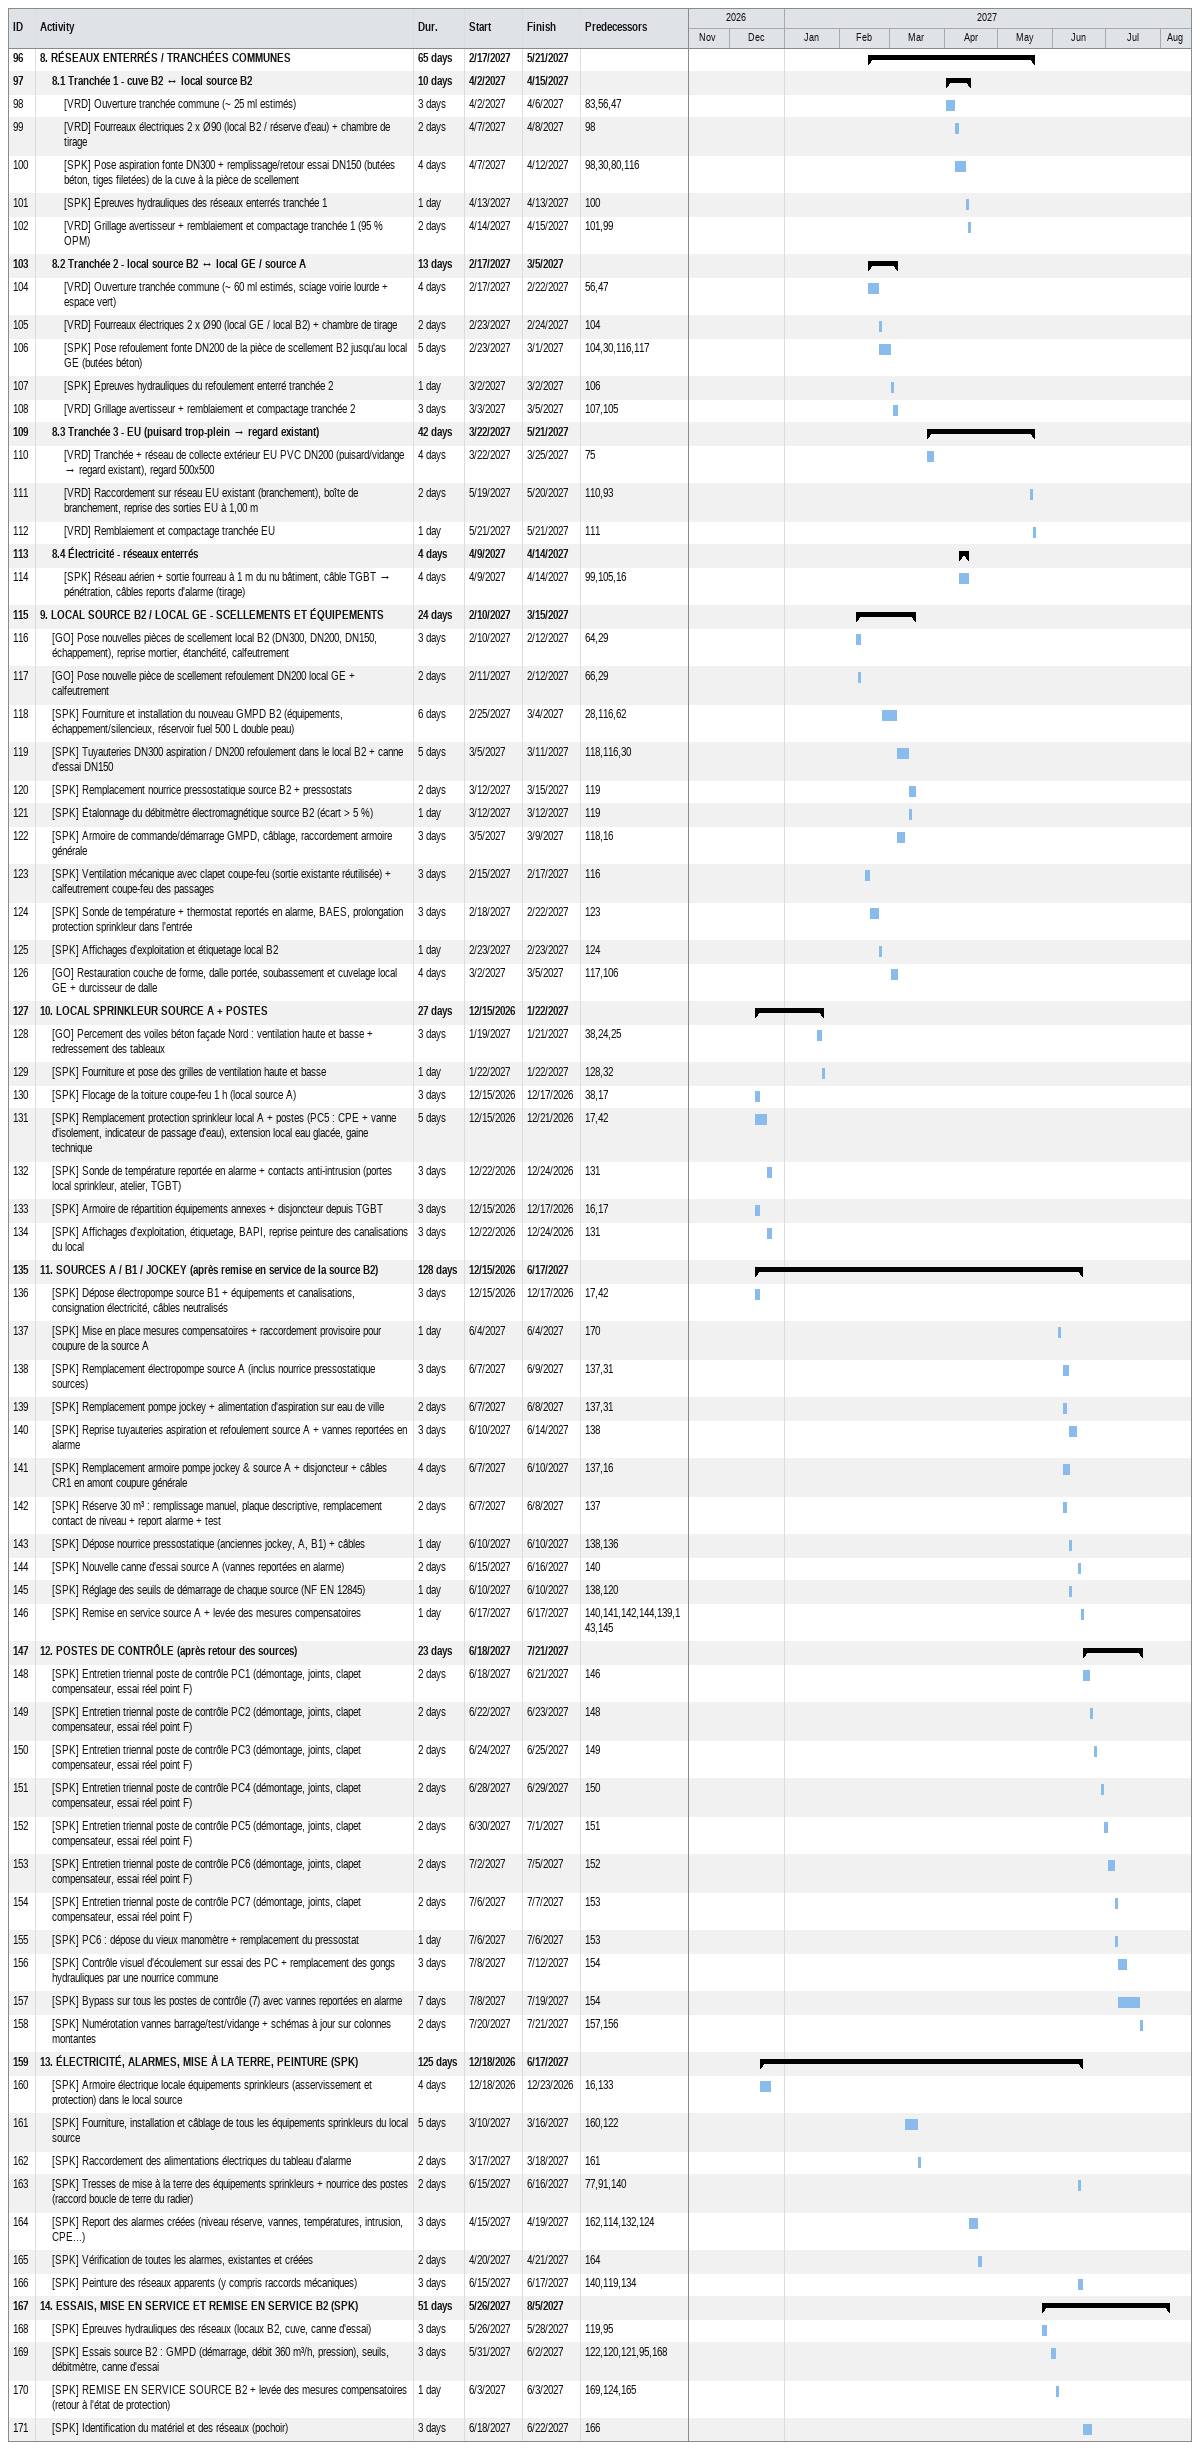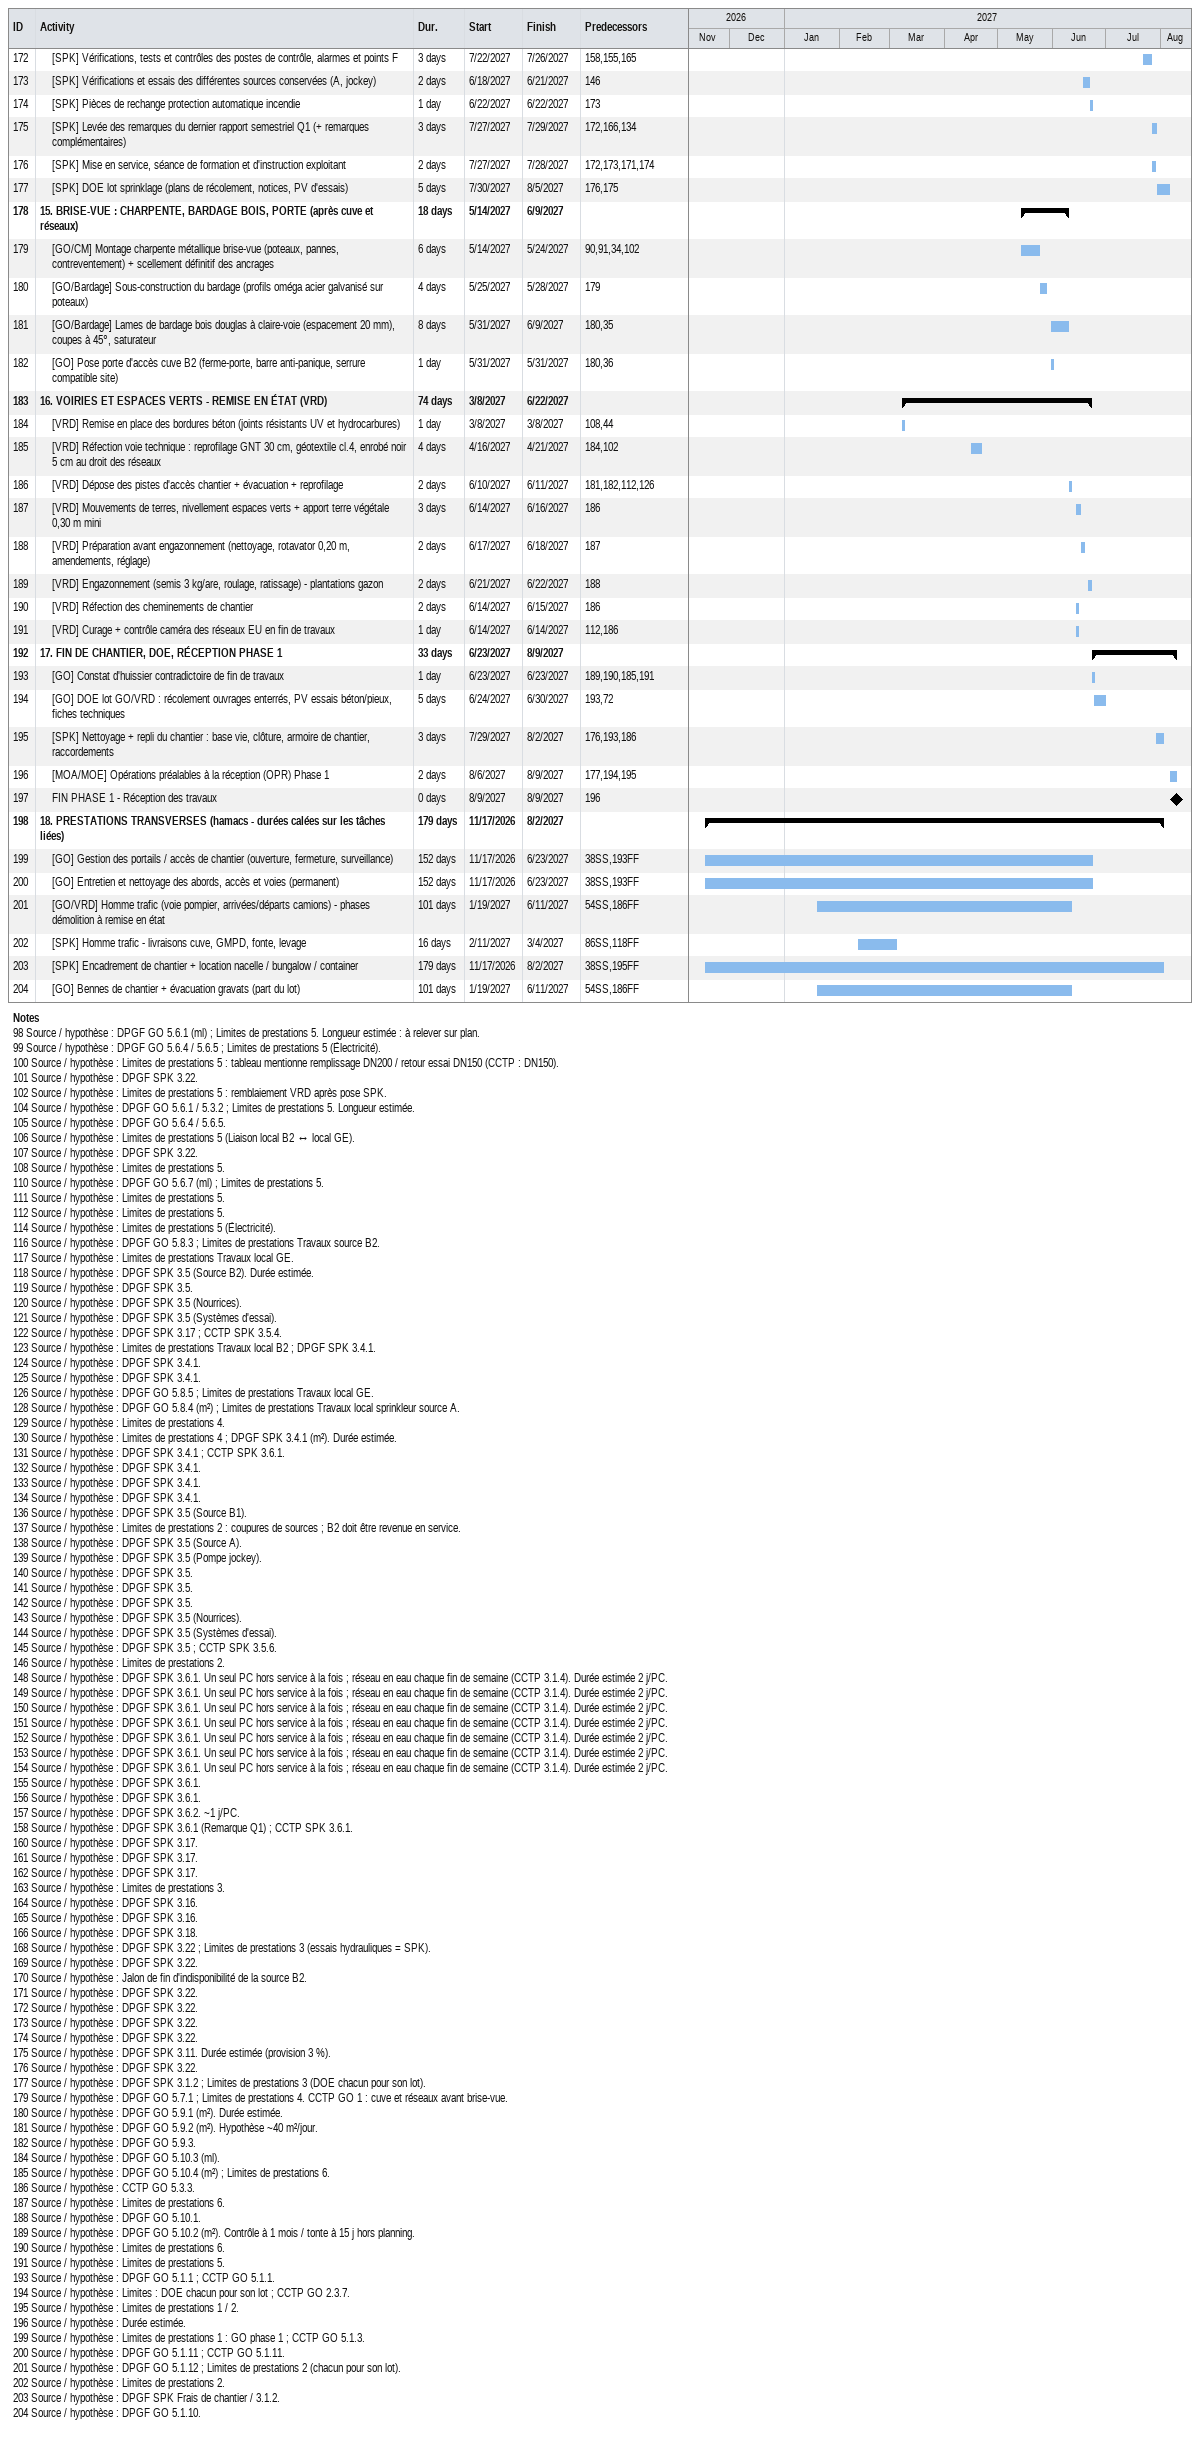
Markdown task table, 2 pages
| ID | Level | Task | Duration | Start | Finish | Predecessors |
|---|---|---|---|---|---|---|
| 96 | 1 | **8. RÉSEAUX ENTERRÉS / TRANCHÉES COMMUNES** | 65d | 2027-02-17 | 2027-05-21 |  |
| 97 | 2 | **8.1 Tranchée 1 - cuve B2 ↔ local source B2** | 10d | 2027-04-02 | 2027-04-15 |  |
| 98 | 3 | [VRD] Ouverture tranchée commune (~ 25 ml estimés) | 3d | 2027-04-02 | 2027-04-06 | 83, 56, 47 |
| 99 | 3 | [VRD] Fourreaux électriques 2 x Ø90 (local B2 / réserve d'eau) + chambre de tirage | 2d | 2027-04-07 | 2027-04-08 | 98 |
| 100 | 3 | [SPK] Pose aspiration fonte DN300 + remplissage/retour essai DN150 (butées béton, tiges filetées) de la cuve à la pièce de scellement | 4d | 2027-04-07 | 2027-04-12 | 98, 30, 80, 116 |
| 101 | 3 | [SPK] Épreuves hydrauliques des réseaux enterrés tranchée 1 | 1d | 2027-04-13 | 2027-04-13 | 100 |
| 102 | 3 | [VRD] Grillage avertisseur + remblaiement et compactage tranchée 1 (95 % OPM) | 2d | 2027-04-14 | 2027-04-15 | 101, 99 |
| 103 | 2 | **8.2 Tranchée 2 - local source B2 ↔ local GE / source A** | 13d | 2027-02-17 | 2027-03-05 |  |
| 104 | 3 | [VRD] Ouverture tranchée commune (~ 60 ml estimés, sciage voirie lourde + espace vert) | 4d | 2027-02-17 | 2027-02-22 | 56, 47 |
| 105 | 3 | [VRD] Fourreaux électriques 2 x Ø90 (local GE / local B2) + chambre de tirage | 2d | 2027-02-23 | 2027-02-24 | 104 |
| 106 | 3 | [SPK] Pose refoulement fonte DN200 de la pièce de scellement B2 jusqu'au local GE (butées béton) | 5d | 2027-02-23 | 2027-03-01 | 104, 30, 116, 117 |
| 107 | 3 | [SPK] Épreuves hydrauliques du refoulement enterré tranchée 2 | 1d | 2027-03-02 | 2027-03-02 | 106 |
| 108 | 3 | [VRD] Grillage avertisseur + remblaiement et compactage tranchée 2 | 3d | 2027-03-03 | 2027-03-05 | 107, 105 |
| 109 | 2 | **8.3 Tranchée 3 - EU (puisard trop-plein → regard existant)** | 42d | 2027-03-22 | 2027-05-21 |  |
| 110 | 3 | [VRD] Tranchée + réseau de collecte extérieur EU PVC DN200 (puisard/vidange → regard existant), regard 500x500 | 4d | 2027-03-22 | 2027-03-25 | 75 |
| 111 | 3 | [VRD] Raccordement sur réseau EU existant (branchement), boîte de branchement, reprise des sorties EU à 1,00 m | 2d | 2027-05-19 | 2027-05-20 | 110, 93 |
| 112 | 3 | [VRD] Remblaiement et compactage tranchée EU | 1d | 2027-05-21 | 2027-05-21 | 111 |
| 113 | 2 | **8.4 Électricité - réseaux enterrés** | 4d | 2027-04-09 | 2027-04-14 |  |
| 114 | 3 | [SPK] Réseau aérien + sortie fourreau à 1 m du nu bâtiment, câble TGBT → pénétration, câbles reports d'alarme (tirage) | 4d | 2027-04-09 | 2027-04-14 | 99, 105, 16 |
| 115 | 1 | **9. LOCAL SOURCE B2 / LOCAL GE - SCELLEMENTS ET ÉQUIPEMENTS** | 24d | 2027-02-10 | 2027-03-15 |  |
| 116 | 2 | [GO] Pose nouvelles pièces de scellement local B2 (DN300, DN200, DN150, échappement), reprise mortier, étanchéité, calfeutrement | 3d | 2027-02-10 | 2027-02-12 | 64, 29 |
| 117 | 2 | [GO] Pose nouvelle pièce de scellement refoulement DN200 local GE + calfeutrement | 2d | 2027-02-11 | 2027-02-12 | 66, 29 |
| 118 | 2 | [SPK] Fourniture et installation du nouveau GMPD B2 (équipements, échappement/silencieux, réservoir fuel 500 L double peau) | 6d | 2027-02-25 | 2027-03-04 | 28, 116, 62 |
| 119 | 2 | [SPK] Tuyauteries DN300 aspiration / DN200 refoulement dans le local B2 + canne d'essai DN150 | 5d | 2027-03-05 | 2027-03-11 | 118, 116, 30 |
| 120 | 2 | [SPK] Remplacement nourrice pressostatique source B2 + pressostats | 2d | 2027-03-12 | 2027-03-15 | 119 |
| 121 | 2 | [SPK] Étalonnage du débitmètre électromagnétique source B2 (écart > 5 %) | 1d | 2027-03-12 | 2027-03-12 | 119 |
| 122 | 2 | [SPK] Armoire de commande/démarrage GMPD, câblage, raccordement armoire générale | 3d | 2027-03-05 | 2027-03-09 | 118, 16 |
| 123 | 2 | [SPK] Ventilation mécanique avec clapet coupe-feu (sortie existante réutilisée) + calfeutrement coupe-feu des passages | 3d | 2027-02-15 | 2027-02-17 | 116 |
| 124 | 2 | [SPK] Sonde de température + thermostat reportés en alarme, BAES, prolongation protection sprinkleur dans l'entrée | 3d | 2027-02-18 | 2027-02-22 | 123 |
| 125 | 2 | [SPK] Affichages d'exploitation et étiquetage local B2 | 1d | 2027-02-23 | 2027-02-23 | 124 |
| 126 | 2 | [GO] Restauration couche de forme, dalle portée, soubassement et cuvelage local GE + durcisseur de dalle | 4d | 2027-03-02 | 2027-03-05 | 117, 106 |
| 127 | 1 | **10. LOCAL SPRINKLEUR SOURCE A + POSTES** | 27d | 2026-12-15 | 2027-01-22 |  |
| 128 | 2 | [GO] Percement des voiles béton façade Nord : ventilation haute et basse + redressement des tableaux | 3d | 2027-01-19 | 2027-01-21 | 38, 24, 25 |
| 129 | 2 | [SPK] Fourniture et pose des grilles de ventilation haute et basse | 1d | 2027-01-22 | 2027-01-22 | 128, 32 |
| 130 | 2 | [SPK] Flocage de la toiture coupe-feu 1 h (local source A) | 3d | 2026-12-15 | 2026-12-17 | 38, 17 |
| 131 | 2 | [SPK] Remplacement protection sprinkleur local A + postes (PC5 : CPE + vanne d'isolement, indicateur de passage d'eau), extension local eau glacée, gaine technique | 5d | 2026-12-15 | 2026-12-21 | 17, 42 |
| 132 | 2 | [SPK] Sonde de température reportée en alarme + contacts anti-intrusion (portes local sprinkleur, atelier, TGBT) | 3d | 2026-12-22 | 2026-12-24 | 131 |
| 133 | 2 | [SPK] Armoire de répartition équipements annexes + disjoncteur depuis TGBT | 3d | 2026-12-15 | 2026-12-17 | 16, 17 |
| 134 | 2 | [SPK] Affichages d'exploitation, étiquetage, BAPI, reprise peinture des canalisations du local | 3d | 2026-12-22 | 2026-12-24 | 131 |
| 135 | 1 | **11. SOURCES A / B1 / JOCKEY (après remise en service de la source B2)** | 128d | 2026-12-15 | 2027-06-17 |  |
| 136 | 2 | [SPK] Dépose électropompe source B1 + équipements et canalisations, consignation électricité, câbles neutralisés | 3d | 2026-12-15 | 2026-12-17 | 17, 42 |
| 137 | 2 | [SPK] Mise en place mesures compensatoires + raccordement provisoire pour coupure de la source A | 1d | 2027-06-04 | 2027-06-04 | 170 |
| 138 | 2 | [SPK] Remplacement électropompe source A (inclus nourrice pressostatique sources) | 3d | 2027-06-07 | 2027-06-09 | 137, 31 |
| 139 | 2 | [SPK] Remplacement pompe jockey + alimentation d'aspiration sur eau de ville | 2d | 2027-06-07 | 2027-06-08 | 137, 31 |
| 140 | 2 | [SPK] Reprise tuyauteries aspiration et refoulement source A + vannes reportées en alarme | 3d | 2027-06-10 | 2027-06-14 | 138 |
| 141 | 2 | [SPK] Remplacement armoire pompe jockey & source A + disjoncteur + câbles CR1 en amont coupure générale | 4d | 2027-06-07 | 2027-06-10 | 137, 16 |
| 142 | 2 | [SPK] Réserve 30 m³ : remplissage manuel, plaque descriptive, remplacement contact de niveau + report alarme + test | 2d | 2027-06-07 | 2027-06-08 | 137 |
| 143 | 2 | [SPK] Dépose nourrice pressostatique (anciennes jockey, A, B1) + câbles | 1d | 2027-06-10 | 2027-06-10 | 138, 136 |
| 144 | 2 | [SPK] Nouvelle canne d'essai source A (vannes reportées en alarme) | 2d | 2027-06-15 | 2027-06-16 | 140 |
| 145 | 2 | [SPK] Réglage des seuils de démarrage de chaque source (NF EN 12845) | 1d | 2027-06-10 | 2027-06-10 | 138, 120 |
| 146 | 2 | [SPK] Remise en service source A + levée des mesures compensatoires | 1d | 2027-06-17 | 2027-06-17 | 140, 141, 142, 144, 139, 143, 145 |
| 147 | 1 | **12. POSTES DE CONTRÔLE (après retour des sources)** | 23d | 2027-06-18 | 2027-07-21 |  |
| 148 | 2 | [SPK] Entretien triennal poste de contrôle PC1 (démontage, joints, clapet compensateur, essai réel point F) | 2d | 2027-06-18 | 2027-06-21 | 146 |
| 149 | 2 | [SPK] Entretien triennal poste de contrôle PC2 (démontage, joints, clapet compensateur, essai réel point F) | 2d | 2027-06-22 | 2027-06-23 | 148 |
| 150 | 2 | [SPK] Entretien triennal poste de contrôle PC3 (démontage, joints, clapet compensateur, essai réel point F) | 2d | 2027-06-24 | 2027-06-25 | 149 |
| 151 | 2 | [SPK] Entretien triennal poste de contrôle PC4 (démontage, joints, clapet compensateur, essai réel point F) | 2d | 2027-06-28 | 2027-06-29 | 150 |
| 152 | 2 | [SPK] Entretien triennal poste de contrôle PC5 (démontage, joints, clapet compensateur, essai réel point F) | 2d | 2027-06-30 | 2027-07-01 | 151 |
| 153 | 2 | [SPK] Entretien triennal poste de contrôle PC6 (démontage, joints, clapet compensateur, essai réel point F) | 2d | 2027-07-02 | 2027-07-05 | 152 |
| 154 | 2 | [SPK] Entretien triennal poste de contrôle PC7 (démontage, joints, clapet compensateur, essai réel point F) | 2d | 2027-07-06 | 2027-07-07 | 153 |
| 155 | 2 | [SPK] PC6 : dépose du vieux manomètre + remplacement du pressostat | 1d | 2027-07-06 | 2027-07-06 | 153 |
| 156 | 2 | [SPK] Contrôle visuel d'écoulement sur essai des PC + remplacement des gongs hydrauliques par une nourrice commune | 3d | 2027-07-08 | 2027-07-12 | 154 |
| 157 | 2 | [SPK] Bypass sur tous les postes de contrôle (7) avec vannes reportées en alarme | 7d | 2027-07-08 | 2027-07-19 | 154 |
| 158 | 2 | [SPK] Numérotation vannes barrage/test/vidange + schémas à jour sur colonnes montantes | 2d | 2027-07-20 | 2027-07-21 | 157, 156 |
| 159 | 1 | **13. ÉLECTRICITÉ, ALARMES, MISE À LA TERRE, PEINTURE (SPK)** | 125d | 2026-12-18 | 2027-06-17 |  |
| 160 | 2 | [SPK] Armoire électrique locale équipements sprinkleurs (asservissement et protection) dans le local source | 4d | 2026-12-18 | 2026-12-23 | 16, 133 |
| 161 | 2 | [SPK] Fourniture, installation et câblage de tous les équipements sprinkleurs du local source | 5d | 2027-03-10 | 2027-03-16 | 160, 122 |
| 162 | 2 | [SPK] Raccordement des alimentations électriques du tableau d'alarme | 2d | 2027-03-17 | 2027-03-18 | 161 |
| 163 | 2 | [SPK] Tresses de mise à la terre des équipements sprinkleurs + nourrice des postes (raccord boucle de terre du radier) | 2d | 2027-06-15 | 2027-06-16 | 77, 91, 140 |
| 164 | 2 | [SPK] Report des alarmes créées (niveau réserve, vannes, températures, intrusion, CPE...) | 3d | 2027-04-15 | 2027-04-19 | 162, 114, 132, 124 |
| 165 | 2 | [SPK] Vérification de toutes les alarmes, existantes et créées | 2d | 2027-04-20 | 2027-04-21 | 164 |
| 166 | 2 | [SPK] Peinture des réseaux apparents (y compris raccords mécaniques) | 3d | 2027-06-15 | 2027-06-17 | 140, 119, 134 |
| 167 | 1 | **14. ESSAIS, MISE EN SERVICE ET REMISE EN SERVICE B2 (SPK)** | 51d | 2027-05-26 | 2027-08-05 |  |
| 168 | 2 | [SPK] Épreuves hydrauliques des réseaux (locaux B2, cuve, canne d'essai) | 3d | 2027-05-26 | 2027-05-28 | 119, 95 |
| 169 | 2 | [SPK] Essais source B2 : GMPD (démarrage, débit 360 m³/h, pression), seuils, débitmètre, canne d'essai | 3d | 2027-05-31 | 2027-06-02 | 122, 120, 121, 95, 168 |
| 170 | 2 | [SPK] REMISE EN SERVICE SOURCE B2 + levée des mesures compensatoires (retour à l'état de protection) | 1d | 2027-06-03 | 2027-06-03 | 169, 124, 165 |
| 171 | 2 | [SPK] Identification du matériel et des réseaux (pochoir) | 3d | 2027-06-18 | 2027-06-22 | 166 |
| 172 | 2 | [SPK] Vérifications, tests et contrôles des postes de contrôle, alarmes et points F | 3d | 2027-07-22 | 2027-07-26 | 158, 155, 165 |
| 173 | 2 | [SPK] Vérifications et essais des différentes sources conservées (A, jockey) | 2d | 2027-06-18 | 2027-06-21 | 146 |
| 174 | 2 | [SPK] Pièces de rechange protection automatique incendie | 1d | 2027-06-22 | 2027-06-22 | 173 |
| 175 | 2 | [SPK] Levée des remarques du dernier rapport semestriel Q1 (+ remarques complémentaires) | 3d | 2027-07-27 | 2027-07-29 | 172, 166, 134 |
| 176 | 2 | [SPK] Mise en service, séance de formation et d'instruction exploitant | 2d | 2027-07-27 | 2027-07-28 | 172, 173, 171, 174 |
| 177 | 2 | [SPK] DOE lot sprinklage (plans de récolement, notices, PV d'essais) | 5d | 2027-07-30 | 2027-08-05 | 176, 175 |
| 178 | 1 | **15. BRISE-VUE : CHARPENTE, BARDAGE BOIS, PORTE (après cuve et réseaux)** | 18d | 2027-05-14 | 2027-06-09 |  |
| 179 | 2 | [GO/CM] Montage charpente métallique brise-vue (poteaux, pannes, contreventement) + scellement définitif des ancrages | 6d | 2027-05-14 | 2027-05-24 | 90, 91, 34, 102 |
| 180 | 2 | [GO/Bardage] Sous-construction du bardage (profils oméga acier galvanisé sur poteaux) | 4d | 2027-05-25 | 2027-05-28 | 179 |
| 181 | 2 | [GO/Bardage] Lames de bardage bois douglas à claire-voie (espacement 20 mm), coupes à 45°, saturateur | 8d | 2027-05-31 | 2027-06-09 | 180, 35 |
| 182 | 2 | [GO] Pose porte d'accès cuve B2 (ferme-porte, barre anti-panique, serrure compatible site) | 1d | 2027-05-31 | 2027-05-31 | 180, 36 |
| 183 | 1 | **16. VOIRIES ET ESPACES VERTS - REMISE EN ÉTAT (VRD)** | 74d | 2027-03-08 | 2027-06-22 |  |
| 184 | 2 | [VRD] Remise en place des bordures béton (joints résistants UV et hydrocarbures) | 1d | 2027-03-08 | 2027-03-08 | 108, 44 |
| 185 | 2 | [VRD] Réfection voie technique : reprofilage GNT 30 cm, géotextile cl.4, enrobé noir 5 cm au droit des réseaux | 4d | 2027-04-16 | 2027-04-21 | 184, 102 |
| 186 | 2 | [VRD] Dépose des pistes d'accès chantier + évacuation + reprofilage | 2d | 2027-06-10 | 2027-06-11 | 181, 182, 112, 126 |
| 187 | 2 | [VRD] Mouvements de terres, nivellement espaces verts + apport terre végétale 0,30 m mini | 3d | 2027-06-14 | 2027-06-16 | 186 |
| 188 | 2 | [VRD] Préparation avant engazonnement (nettoyage, rotavator 0,20 m, amendements, réglage) | 2d | 2027-06-17 | 2027-06-18 | 187 |
| 189 | 2 | [VRD] Engazonnement (semis 3 kg/are, roulage, ratissage) - plantations gazon | 2d | 2027-06-21 | 2027-06-22 | 188 |
| 190 | 2 | [VRD] Réfection des cheminements de chantier | 2d | 2027-06-14 | 2027-06-15 | 186 |
| 191 | 2 | [VRD] Curage + contrôle caméra des réseaux EU en fin de travaux | 1d | 2027-06-14 | 2027-06-14 | 112, 186 |
| 192 | 1 | **17. FIN DE CHANTIER, DOE, RÉCEPTION PHASE 1** | 33d | 2027-06-23 | 2027-08-09 |  |
| 193 | 2 | [GO] Constat d'huissier contradictoire de fin de travaux | 1d | 2027-06-23 | 2027-06-23 | 189, 190, 185, 191 |
| 194 | 2 | [GO] DOE lot GO/VRD : récolement ouvrages enterrés, PV essais béton/pieux, fiches techniques | 5d | 2027-06-24 | 2027-06-30 | 193, 72 |
| 195 | 2 | [SPK] Nettoyage + repli du chantier : base vie, clôture, armoire de chantier, raccordements | 3d | 2027-07-29 | 2027-08-02 | 176, 193, 186 |
| 196 | 2 | [MOA/MOE] Opérations préalables à la réception (OPR) Phase 1 | 2d | 2027-08-06 | 2027-08-09 | 177, 194, 195 |
| 197 | 2 | FIN PHASE 1 - Réception des travaux | 0d | 2027-08-09 | 2027-08-09 | 196 |
| 198 | 1 | **18. PRESTATIONS TRANSVERSES (hamacs - durées calées sur les tâches liées)** | 179d | 2026-11-17 | 2027-08-02 |  |
| 199 | 2 | [GO] Gestion des portails / accès de chantier (ouverture, fermeture, surveillance) | 152d | 2026-11-17 | 2027-06-23 | 38SS, 193FF |
| 200 | 2 | [GO] Entretien et nettoyage des abords, accès et voies (permanent) | 152d | 2026-11-17 | 2027-06-23 | 38SS, 193FF |
| 201 | 2 | [GO/VRD] Homme trafic (voie pompier, arrivées/départs camions) - phases démolition à remise en état | 101d | 2027-01-19 | 2027-06-11 | 54SS, 186FF |
| 202 | 2 | [SPK] Homme trafic - livraisons cuve, GMPD, fonte, levage | 16d | 2027-02-11 | 2027-03-04 | 86SS, 118FF |
| 203 | 2 | [SPK] Encadrement de chantier + location nacelle / bungalow / container | 179d | 2026-11-17 | 2027-08-02 | 38SS, 195FF |
| 204 | 2 | [GO] Bennes de chantier + évacuation gravats (part du lot) | 101d | 2027-01-19 | 2027-06-11 | 54SS, 186FF |

Notes
- 98: Source / hypothèse : DPGF GO 5.6.1 (ml) ; Limites de prestations 5. Longueur estimée : à relever sur plan.
- 99: Source / hypothèse : DPGF GO 5.6.4 / 5.6.5 ; Limites de prestations 5 (Électricité).
- 100: Source / hypothèse : Limites de prestations 5 : tableau mentionne remplissage DN200 / retour essai DN150 (CCTP : DN150).
- 101: Source / hypothèse : DPGF SPK 3.22.
- 102: Source / hypothèse : Limites de prestations 5 : remblaiement VRD après pose SPK.
- 104: Source / hypothèse : DPGF GO 5.6.1 / 5.3.2 ; Limites de prestations 5. Longueur estimée.
- 105: Source / hypothèse : DPGF GO 5.6.4 / 5.6.5.
- 106: Source / hypothèse : Limites de prestations 5 (Liaison local B2 ↔ local GE).
- 107: Source / hypothèse : DPGF SPK 3.22.
- 108: Source / hypothèse : Limites de prestations 5.
- 110: Source / hypothèse : DPGF GO 5.6.7 (ml) ; Limites de prestations 5.
- 111: Source / hypothèse : Limites de prestations 5.
- 112: Source / hypothèse : Limites de prestations 5.
- 114: Source / hypothèse : Limites de prestations 5 (Électricité).
- 116: Source / hypothèse : DPGF GO 5.8.3 ; Limites de prestations Travaux source B2.
- 117: Source / hypothèse : Limites de prestations Travaux local GE.
- 118: Source / hypothèse : DPGF SPK 3.5 (Source B2). Durée estimée.
- 119: Source / hypothèse : DPGF SPK 3.5.
- 120: Source / hypothèse : DPGF SPK 3.5 (Nourrices).
- 121: Source / hypothèse : DPGF SPK 3.5 (Systèmes d'essai).
- 122: Source / hypothèse : DPGF SPK 3.17 ; CCTP SPK 3.5.4.
- 123: Source / hypothèse : Limites de prestations Travaux local B2 ; DPGF SPK 3.4.1.
- 124: Source / hypothèse : DPGF SPK 3.4.1.
- 125: Source / hypothèse : DPGF SPK 3.4.1.
- 126: Source / hypothèse : DPGF GO 5.8.5 ; Limites de prestations Travaux local GE.
- 128: Source / hypothèse : DPGF GO 5.8.4 (m²) ; Limites de prestations Travaux local sprinkleur source A.
- 129: Source / hypothèse : Limites de prestations 4.
- 130: Source / hypothèse : Limites de prestations 4 ; DPGF SPK 3.4.1 (m²). Durée estimée.
- 131: Source / hypothèse : DPGF SPK 3.4.1 ; CCTP SPK 3.6.1.
- 132: Source / hypothèse : DPGF SPK 3.4.1.
- 133: Source / hypothèse : DPGF SPK 3.4.1.
- 134: Source / hypothèse : DPGF SPK 3.4.1.
- 136: Source / hypothèse : DPGF SPK 3.5 (Source B1).
- 137: Source / hypothèse : Limites de prestations 2 : coupures de sources ; B2 doit être revenue en service.
- 138: Source / hypothèse : DPGF SPK 3.5 (Source A).
- 139: Source / hypothèse : DPGF SPK 3.5 (Pompe jockey).
- 140: Source / hypothèse : DPGF SPK 3.5.
- 141: Source / hypothèse : DPGF SPK 3.5.
- 142: Source / hypothèse : DPGF SPK 3.5.
- 143: Source / hypothèse : DPGF SPK 3.5 (Nourrices).
- 144: Source / hypothèse : DPGF SPK 3.5 (Systèmes d'essai).
- 145: Source / hypothèse : DPGF SPK 3.5 ; CCTP SPK 3.5.6.
- 146: Source / hypothèse : Limites de prestations 2.
- 148: Source / hypothèse : DPGF SPK 3.6.1. Un seul PC hors service à la fois ; réseau en eau chaque fin de semaine (CCTP 3.1.4). Durée estimée 2 j/PC.
- 149: Source / hypothèse : DPGF SPK 3.6.1. Un seul PC hors service à la fois ; réseau en eau chaque fin de semaine (CCTP 3.1.4). Durée estimée 2 j/PC.
- 150: Source / hypothèse : DPGF SPK 3.6.1. Un seul PC hors service à la fois ; réseau en eau chaque fin de semaine (CCTP 3.1.4). Durée estimée 2 j/PC.
- 151: Source / hypothèse : DPGF SPK 3.6.1. Un seul PC hors service à la fois ; réseau en eau chaque fin de semaine (CCTP 3.1.4). Durée estimée 2 j/PC.
- 152: Source / hypothèse : DPGF SPK 3.6.1. Un seul PC hors service à la fois ; réseau en eau chaque fin de semaine (CCTP 3.1.4). Durée estimée 2 j/PC.
- 153: Source / hypothèse : DPGF SPK 3.6.1. Un seul PC hors service à la fois ; réseau en eau chaque fin de semaine (CCTP 3.1.4). Durée estimée 2 j/PC.
- 154: Source / hypothèse : DPGF SPK 3.6.1. Un seul PC hors service à la fois ; réseau en eau chaque fin de semaine (CCTP 3.1.4). Durée estimée 2 j/PC.
- 155: Source / hypothèse : DPGF SPK 3.6.1.
- 156: Source / hypothèse : DPGF SPK 3.6.1.
- 157: Source / hypothèse : DPGF SPK 3.6.2. ~1 j/PC.
- 158: Source / hypothèse : DPGF SPK 3.6.1 (Remarque Q1) ; CCTP SPK 3.6.1.
- 160: Source / hypothèse : DPGF SPK 3.17.
- 161: Source / hypothèse : DPGF SPK 3.17.
- 162: Source / hypothèse : DPGF SPK 3.17.
- 163: Source / hypothèse : Limites de prestations 3.
- 164: Source / hypothèse : DPGF SPK 3.16.
- 165: Source / hypothèse : DPGF SPK 3.16.
- 166: Source / hypothèse : DPGF SPK 3.18.
- 168: Source / hypothèse : DPGF SPK 3.22 ; Limites de prestations 3 (essais hydrauliques = SPK).
- 169: Source / hypothèse : DPGF SPK 3.22.
- 170: Source / hypothèse : Jalon de fin d'indisponibilité de la source B2.
- 171: Source / hypothèse : DPGF SPK 3.22.
- 172: Source / hypothèse : DPGF SPK 3.22.
- 173: Source / hypothèse : DPGF SPK 3.22.
- 174: Source / hypothèse : DPGF SPK 3.22.
- 175: Source / hypothèse : DPGF SPK 3.11. Durée estimée (provision 3 %).
- 176: Source / hypothèse : DPGF SPK 3.22.
- 177: Source / hypothèse : DPGF SPK 3.1.2 ; Limites de prestations 3 (DOE chacun pour son lot).
- 179: Source / hypothèse : DPGF GO 5.7.1 ; Limites de prestations 4. CCTP GO 1 : cuve et réseaux avant brise-vue.
- 180: Source / hypothèse : DPGF GO 5.9.1 (m²). Durée estimée.
- 181: Source / hypothèse : DPGF GO 5.9.2 (m²). Hypothèse ~40 m²/jour.
- 182: Source / hypothèse : DPGF GO 5.9.3.
- 184: Source / hypothèse : DPGF GO 5.10.3 (ml).
- 185: Source / hypothèse : DPGF GO 5.10.4 (m²) ; Limites de prestations 6.
- 186: Source / hypothèse : CCTP GO 5.3.3.
- 187: Source / hypothèse : Limites de prestations 6.
- 188: Source / hypothèse : DPGF GO 5.10.1.
- 189: Source / hypothèse : DPGF GO 5.10.2 (m²). Contrôle à 1 mois / tonte à 15 j hors planning.
- 190: Source / hypothèse : Limites de prestations 6.
- 191: Source / hypothèse : Limites de prestations 5.
- 193: Source / hypothèse : DPGF GO 5.1.1 ; CCTP GO 5.1.1.
- 194: Source / hypothèse : Limites : DOE chacun pour son lot ; CCTP GO 2.3.7.
- 195: Source / hypothèse : Limites de prestations 1 / 2.
- 196: Source / hypothèse : Durée estimée.
- 199: Source / hypothèse : Limites de prestations 1 : GO phase 1 ; CCTP GO 5.1.3.
- 200: Source / hypothèse : DPGF GO 5.1.11 ; CCTP GO 5.1.11.
- 201: Source / hypothèse : DPGF GO 5.1.12 ; Limites de prestations 2 (chacun pour son lot).
- 202: Source / hypothèse : Limites de prestations 2.
- 203: Source / hypothèse : DPGF SPK Frais de chantier / 3.1.2.
- 204: Source / hypothèse : DPGF GO 5.1.10.
